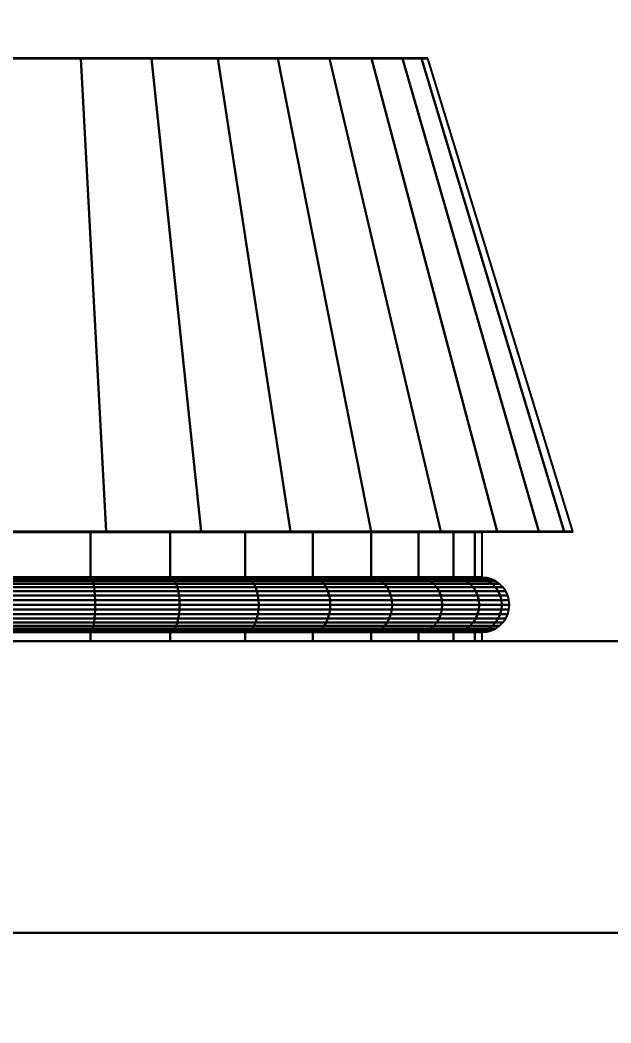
# Model space of a CAD drawing. Header units: millimetres. Extents: x 4647 to 73915, y -13612 to -8141.
# Drawn here: x 11951.8 to 11968.01, y -10376.52 to -10349 of the extents above; entities that cross this region are included whole.
import ezdxf

# ---------------------------------------------------------------- set-up
doc = ezdxf.new("R2010")
doc.units = ezdxf.units.MM
doc.layers.add('a_wymiary', color=250, linetype='Continuous', lineweight=9)
doc.layers.add('Konstrukcja - Ogólne', color=7, linetype='Continuous')
doc.styles.get("Standard").update_dxf_attribs({"font": 'arial.ttf'})
doc.dimstyles.new('1-100', dxfattribs={"dimtxt": 13, "dimasz": 15, "dimexe": 10, "dimexo": 20, "dimgap": 5, "dimtad": 1, "dimdec": 1, "dimrnd": 0.5, "dimtxsty": 'Standard', "dimblk": 'ARCHTICK', "dimcen": 0.09, "dimdle": 10, "dimadec": 0, "dimazin": 0, "dimtfac": 1, "dimtdec": 1, "dimtofl": 0, "dimtmove": 0, "dimatfit": 3, "dimfxl": 10, "dimfxlon": 1, "dimtolj": 1, "dimtzin": 0, "dimarcsym": 0})

# ---------------------------------------------------------------- blocks, each defined once
blk = doc.blocks.new('_ArchTick')
at = {"color": 0, "linetype": 'ByBlock', "const_width": 0.15}
blk.add_lwpolyline([(-0.5, -0.5), (0.5, 0.5)], dxfattribs=at)
blk = doc.blocks.new('*D802')
at = {"layer": 'a_wymiary', "color": 0, "lineweight": -2, "transparency": 16777216}
for p, q in [((11649.001, -10180.912), (11649.001, -10150.912)), ((12748.981, -10180.912), (12748.981, -10150.912)), ((11639.001, -10160.912), (12758.981, -10160.912))]:
    blk.add_line(p, q, dxfattribs=at)
at = {"layer": 'DEFPOINTS', "color": 0, "transparency": 16777216}
for p in [(12748.981, -10160.912), (11649.001, -10687.406), (12748.981, -10687.406)]:
    blk.add_point(p, dxfattribs=at)
at = {"layer": 'a_wymiary', "color": 0, "lineweight": -2, "transparency": 16777216, "xscale": 15, "yscale": 15, "zscale": 15, "rotation": 180}
blk.add_blockref('_ArchTick', (11649.001, -10160.912), dxfattribs=at)
at = {"layer": 'a_wymiary', "color": 0, "lineweight": -2, "transparency": 16777216, "xscale": 15, "yscale": 15, "zscale": 15}
blk.add_blockref('_ArchTick', (12748.981, -10160.912), dxfattribs=at)
at = {"layer": 'a_wymiary', "color": 0, "transparency": 16777216, "insert": (12198.991, -10149.275), "char_height": 13, "attachment_point": 5}
blk.add_mtext('\\A1;1100', dxfattribs=at)
blk = doc.blocks.new('*D803')
at = {"layer": 'a_wymiary', "color": 0, "lineweight": -2, "transparency": 16777216}
for p, q in [((11731.481, -10212.506), (11731.481, -10182.506)), ((12666.481, -10212.506), (12666.481, -10182.506)), ((11721.481, -10192.506), (12676.481, -10192.506))]:
    blk.add_line(p, q, dxfattribs=at)
at = {"layer": 'DEFPOINTS', "color": 0, "transparency": 16777216}
for p in [(12666.481, -10192.506), (11731.481, -10669.569), (12666.481, -10669.569)]:
    blk.add_point(p, dxfattribs=at)
at = {"layer": 'a_wymiary', "color": 0, "lineweight": -2, "transparency": 16777216, "xscale": 15, "yscale": 15, "zscale": 15, "rotation": 180}
blk.add_blockref('_ArchTick', (11731.481, -10192.506), dxfattribs=at)
at = {"layer": 'a_wymiary', "color": 0, "lineweight": -2, "transparency": 16777216, "xscale": 15, "yscale": 15, "zscale": 15}
blk.add_blockref('_ArchTick', (12666.481, -10192.506), dxfattribs=at)
at = {"layer": 'a_wymiary', "color": 0, "transparency": 16777216, "insert": (12198.981, -10180.864), "char_height": 13, "attachment_point": 5}
blk.add_mtext('\\A1;935', dxfattribs=at)

msp = doc.modelspace()

# ---------------------------------------------------------------- linework, layer by layer
for p, q in [((11953.474, -10350.044), (11951.477, -10350.044)), ((11953.475, -10350.054), (11951.477, -10350.054)), ((11951.477, -10350.054), (11953.475, -10350.054)), ((11955.41, -10350.044), (11953.474, -10350.044)), ((11953.474, -10350.044), (11953.475, -10350.054)), ((11953.475, -10350.054), (11953.474, -10350.044)), ((11955.413, -10350.054), (11953.475, -10350.054)), ((11953.475, -10350.054), (11954.166, -10363.034)), ((11954.166, -10363.034), (11953.475, -10350.054)), ((11953.475, -10350.054), (11955.413, -10350.054)), ((11957.227, -10350.044), (11955.41, -10350.044)), ((11955.41, -10350.044), (11955.413, -10350.054)), ((11955.413, -10350.054), (11955.41, -10350.044)), ((11957.232, -10350.054), (11955.413, -10350.054)), ((11955.413, -10350.054), (11956.775, -10363.034)), ((11956.775, -10363.034), (11955.413, -10350.054)), ((11955.413, -10350.054), (11957.232, -10350.054)), ((11958.869, -10350.044), (11957.227, -10350.044)), ((11957.227, -10350.044), (11957.232, -10350.054)), ((11957.232, -10350.054), (11957.227, -10350.044)), ((11958.875, -10350.054), (11957.232, -10350.054)), ((11957.232, -10350.054), (11959.222, -10363.034)), ((11959.222, -10363.034), (11957.232, -10350.054)), ((11957.232, -10350.054), (11958.875, -10350.054)), ((11960.286, -10350.044), (11958.869, -10350.044)), ((11958.869, -10350.044), (11958.875, -10350.054)), ((11958.875, -10350.054), (11958.869, -10350.044)), ((11960.294, -10350.054), (11958.875, -10350.054)), ((11958.875, -10350.054), (11961.433, -10363.034)), ((11961.433, -10363.034), (11958.875, -10350.054)), ((11958.875, -10350.054), (11960.294, -10350.054)), ((11961.436, -10350.044), (11960.286, -10350.044)), ((11960.286, -10350.044), (11960.294, -10350.054)), ((11960.294, -10350.054), (11960.286, -10350.044)), ((11961.445, -10350.054), (11960.294, -10350.054)), ((11960.294, -10350.054), (11963.343, -10363.034)), ((11963.343, -10363.034), (11960.294, -10350.054)), ((11960.294, -10350.054), (11961.445, -10350.054)), ((11962.283, -10350.044), (11961.436, -10350.044)), ((11961.436, -10350.044), (11961.445, -10350.054)), ((11961.445, -10350.054), (11961.436, -10350.044)), ((11962.293, -10350.054), (11961.445, -10350.054)), ((11961.445, -10350.054), (11964.891, -10363.034)), ((11964.891, -10363.034), (11961.445, -10350.054)), ((11961.445, -10350.054), (11962.293, -10350.054)), ((11962.802, -10350.044), (11962.283, -10350.044)), ((11962.283, -10350.044), (11962.293, -10350.054)), ((11962.293, -10350.054), (11962.283, -10350.044)), ((11962.812, -10350.054), (11962.293, -10350.054)), ((11962.293, -10350.054), (11966.032, -10363.034)), ((11966.032, -10363.034), (11962.293, -10350.054)), ((11962.293, -10350.054), (11962.812, -10350.054)), ((11962.977, -10350.044), (11962.802, -10350.044)), ((11962.802, -10350.044), (11962.812, -10350.054)), ((11962.812, -10350.054), (11962.802, -10350.044)), ((11962.987, -10350.054), (11962.812, -10350.054)), ((11962.812, -10350.054), (11966.731, -10363.034)), ((11966.731, -10363.034), (11962.812, -10350.054)), ((11962.812, -10350.054), (11962.987, -10350.054)), ((11962.987, -10350.054), (11962.977, -10350.044)), ((11966.967, -10363.034), (11962.987, -10350.054)), ((11954.166, -10363.034), (11951.477, -10363.034)), ((11951.477, -10363.034), (11954.166, -10363.034)), ((11953.734, -10363.044), (11951.477, -10363.044)), ((11951.477, -10363.044), (11954.168, -10363.044)), ((11953.734, -10363.054), (11951.477, -10363.054)), ((11951.477, -10363.054), (11953.734, -10363.054)), ((11955.923, -10363.044), (11953.734, -10363.044)), ((11953.734, -10363.044), (11953.734, -10363.054)), ((11953.734, -10363.054), (11953.734, -10363.044)), ((11955.923, -10363.054), (11953.734, -10363.054)), ((11953.734, -10363.054), (11953.734, -10364.284)), ((11953.734, -10364.284), (11953.734, -10363.054)), ((11953.734, -10363.054), (11955.923, -10363.054)), ((11956.775, -10363.034), (11954.166, -10363.034)), ((11954.166, -10363.034), (11954.168, -10363.044)), ((11954.168, -10363.044), (11954.166, -10363.034)), ((11954.166, -10363.034), (11956.775, -10363.034)), ((11954.168, -10363.044), (11956.778, -10363.044)), ((11957.977, -10363.044), (11955.923, -10363.044)), ((11955.923, -10363.044), (11955.923, -10363.054)), ((11955.923, -10363.054), (11955.923, -10363.044)), ((11957.977, -10363.054), (11955.923, -10363.054)), ((11955.923, -10363.054), (11955.923, -10364.284)), ((11955.923, -10364.284), (11955.923, -10363.054)), ((11955.923, -10363.054), (11957.977, -10363.054)), ((11959.222, -10363.034), (11956.775, -10363.034)), ((11956.775, -10363.034), (11956.778, -10363.044)), ((11956.778, -10363.044), (11956.775, -10363.034)), ((11956.775, -10363.034), (11959.222, -10363.034)), ((11956.778, -10363.044), (11959.227, -10363.044)), ((11959.833, -10363.044), (11957.977, -10363.044)), ((11957.977, -10363.044), (11957.977, -10363.054)), ((11957.977, -10363.054), (11957.977, -10363.044)), ((11959.833, -10363.054), (11957.977, -10363.054)), ((11957.977, -10363.054), (11957.977, -10364.284)), ((11957.977, -10364.284), (11957.977, -10363.054)), ((11957.977, -10363.054), (11959.833, -10363.054)), ((11961.433, -10363.034), (11959.222, -10363.034)), ((11959.222, -10363.034), (11959.227, -10363.044)), ((11959.227, -10363.044), (11959.222, -10363.034)), ((11959.222, -10363.034), (11961.433, -10363.034)), ((11959.227, -10363.044), (11961.44, -10363.044)), ((11961.435, -10363.044), (11959.833, -10363.044)), ((11959.833, -10363.044), (11959.833, -10363.054)), ((11959.833, -10363.054), (11959.833, -10363.044)), ((11961.435, -10363.054), (11959.833, -10363.054)), ((11959.833, -10363.054), (11959.833, -10364.284)), ((11959.833, -10364.284), (11959.833, -10363.054)), ((11959.833, -10363.054), (11961.435, -10363.054)), ((11963.343, -10363.034), (11961.433, -10363.034)), ((11961.433, -10363.034), (11961.44, -10363.044)), ((11961.44, -10363.044), (11961.433, -10363.034)), ((11961.433, -10363.034), (11963.343, -10363.034)), ((11962.735, -10363.044), (11961.435, -10363.044)), ((11961.435, -10363.044), (11961.435, -10363.054)), ((11961.435, -10363.054), (11961.435, -10363.044)), ((11962.735, -10363.054), (11961.435, -10363.054)), ((11961.435, -10363.054), (11961.435, -10364.284)), ((11961.435, -10364.284), (11961.435, -10363.054)), ((11961.435, -10363.054), (11962.735, -10363.054)), ((11961.44, -10363.044), (11963.35, -10363.044)), ((11963.693, -10363.044), (11962.735, -10363.044)), ((11962.735, -10363.044), (11962.735, -10363.054)), ((11962.735, -10363.054), (11962.735, -10363.044)), ((11963.693, -10363.054), (11962.735, -10363.054)), ((11962.735, -10363.054), (11962.735, -10364.284)), ((11962.735, -10364.284), (11962.735, -10363.054)), ((11962.735, -10363.054), (11963.693, -10363.054)), ((11964.891, -10363.034), (11963.343, -10363.034)), ((11963.343, -10363.034), (11963.35, -10363.044)), ((11963.35, -10363.044), (11963.343, -10363.034)), ((11963.343, -10363.034), (11964.891, -10363.034)), ((11963.35, -10363.044), (11964.9, -10363.044)), ((11964.279, -10363.044), (11963.693, -10363.044)), ((11963.693, -10363.044), (11963.693, -10363.054)), ((11963.693, -10363.054), (11963.693, -10363.044)), ((11964.279, -10363.054), (11963.693, -10363.054)), ((11963.693, -10363.054), (11963.693, -10364.284)), ((11963.693, -10364.284), (11963.693, -10363.054)), ((11963.693, -10363.054), (11964.279, -10363.054)), ((11964.477, -10363.044), (11964.279, -10363.044)), ((11964.279, -10363.044), (11964.279, -10363.054)), ((11964.279, -10363.054), (11964.279, -10363.044)), ((11964.477, -10363.054), (11964.279, -10363.054)), ((11964.279, -10363.054), (11964.279, -10364.284)), ((11964.279, -10364.284), (11964.279, -10363.054)), ((11964.279, -10363.054), (11964.477, -10363.054)), ((11964.477, -10363.054), (11964.477, -10363.044)), ((11964.477, -10364.284), (11964.477, -10363.054)), ((11966.032, -10363.034), (11964.891, -10363.034)), ((11964.891, -10363.034), (11964.9, -10363.044)), ((11964.9, -10363.044), (11964.891, -10363.034)), ((11964.891, -10363.034), (11966.032, -10363.034)), ((11964.9, -10363.044), (11966.042, -10363.044)), ((11966.731, -10363.034), (11966.032, -10363.034)), ((11966.032, -10363.034), (11966.042, -10363.044)), ((11966.042, -10363.044), (11966.032, -10363.034)), ((11966.032, -10363.034), (11966.731, -10363.034)), ((11966.042, -10363.044), (11966.741, -10363.044)), ((11966.967, -10363.034), (11966.731, -10363.034)), ((11966.731, -10363.034), (11966.741, -10363.044)), ((11966.741, -10363.044), (11966.731, -10363.034)), ((11966.731, -10363.034), (11966.967, -10363.034)), ((11966.741, -10363.044), (11966.977, -10363.044)), ((11966.977, -10363.044), (11966.967, -10363.034)), ((11953.734, -10364.284), (11951.477, -10364.284)), ((11951.477, -10364.284), (11953.734, -10364.284)), ((11953.734, -10364.294), (11951.477, -10364.294)), ((11951.477, -10364.294), (11953.734, -10364.294)), ((11953.736, -10364.304), (11951.477, -10364.304)), ((11951.477, -10364.304), (11953.736, -10364.304)), ((11953.757, -10364.305), (11951.477, -10364.305)), ((11951.477, -10364.305), (11953.757, -10364.305)), ((11953.779, -10364.339), (11951.477, -10364.339)), ((11951.477, -10364.339), (11953.779, -10364.339)), ((11951.477, -10364.394), (11953.799, -10364.394)), ((11953.799, -10364.394), (11951.477, -10364.394)), ((11951.477, -10364.469), (11953.818, -10364.469)), ((11953.818, -10364.469), (11951.477, -10364.469)), ((11955.923, -10364.284), (11953.734, -10364.284)), ((11953.734, -10364.284), (11953.734, -10364.294)), ((11953.734, -10364.294), (11953.734, -10364.284)), ((11953.734, -10364.284), (11955.923, -10364.284)), ((11955.923, -10364.294), (11953.734, -10364.294)), ((11953.734, -10364.294), (11953.736, -10364.304)), ((11953.736, -10364.304), (11953.734, -10364.294)), ((11953.734, -10364.294), (11955.923, -10364.294)), ((11955.926, -10364.304), (11953.736, -10364.304)), ((11953.736, -10364.304), (11953.757, -10364.305)), ((11953.757, -10364.305), (11953.736, -10364.304)), ((11953.736, -10364.304), (11955.926, -10364.304)), ((11955.967, -10364.305), (11953.757, -10364.305)), ((11953.757, -10364.305), (11953.779, -10364.339)), ((11953.779, -10364.339), (11953.757, -10364.305)), ((11953.757, -10364.305), (11955.967, -10364.305)), ((11956.011, -10364.339), (11953.779, -10364.339)), ((11953.779, -10364.339), (11953.799, -10364.394)), ((11953.799, -10364.394), (11953.779, -10364.339)), ((11953.779, -10364.339), (11956.011, -10364.339)), ((11953.799, -10364.394), (11956.051, -10364.394)), ((11956.051, -10364.394), (11953.799, -10364.394)), ((11953.799, -10364.394), (11953.818, -10364.469)), ((11953.818, -10364.469), (11953.799, -10364.394)), ((11953.818, -10364.469), (11956.088, -10364.469)), ((11956.088, -10364.469), (11953.818, -10364.469)), ((11953.818, -10364.469), (11953.834, -10364.561)), ((11953.834, -10364.561), (11953.818, -10364.469)), ((11957.977, -10364.284), (11955.923, -10364.284)), ((11955.923, -10364.284), (11955.923, -10364.294)), ((11955.923, -10364.294), (11955.923, -10364.284)), ((11955.923, -10364.284), (11957.977, -10364.284)), ((11957.977, -10364.294), (11955.923, -10364.294)), ((11955.923, -10364.294), (11955.926, -10364.304)), ((11955.926, -10364.304), (11955.923, -10364.294)), ((11955.923, -10364.294), (11957.977, -10364.294)), ((11957.982, -10364.304), (11955.926, -10364.304)), ((11955.926, -10364.304), (11955.967, -10364.305)), ((11955.967, -10364.305), (11955.926, -10364.304)), ((11955.926, -10364.304), (11957.982, -10364.304)), ((11958.042, -10364.305), (11955.967, -10364.305)), ((11955.967, -10364.305), (11956.011, -10364.339)), ((11956.011, -10364.339), (11955.967, -10364.305)), ((11955.967, -10364.305), (11958.042, -10364.305)), ((11956.051, -10364.394), (11956.011, -10364.339)), ((11958.105, -10364.339), (11956.011, -10364.339)), ((11956.011, -10364.339), (11956.051, -10364.394)), ((11956.011, -10364.339), (11958.105, -10364.339)), ((11956.051, -10364.394), (11958.164, -10364.394)), ((11956.088, -10364.469), (11956.051, -10364.394)), ((11958.164, -10364.394), (11956.051, -10364.394)), ((11956.051, -10364.394), (11956.088, -10364.469)), ((11956.088, -10364.469), (11958.218, -10364.469)), ((11956.119, -10364.561), (11956.088, -10364.469)), ((11958.218, -10364.469), (11956.088, -10364.469)), ((11956.088, -10364.469), (11956.119, -10364.561)), ((11959.833, -10364.284), (11957.977, -10364.284)), ((11957.977, -10364.284), (11957.977, -10364.294)), ((11957.977, -10364.294), (11957.977, -10364.284)), ((11957.977, -10364.284), (11959.833, -10364.284)), ((11959.833, -10364.294), (11957.977, -10364.294)), ((11957.977, -10364.294), (11957.982, -10364.304)), ((11957.982, -10364.304), (11957.977, -10364.294)), ((11957.977, -10364.294), (11959.833, -10364.294)), ((11959.839, -10364.304), (11957.982, -10364.304)), ((11957.982, -10364.304), (11958.042, -10364.305)), ((11958.042, -10364.305), (11957.982, -10364.304)), ((11957.982, -10364.304), (11959.839, -10364.304)), ((11959.917, -10364.305), (11958.042, -10364.305)), ((11958.042, -10364.305), (11958.105, -10364.339)), ((11958.105, -10364.339), (11958.042, -10364.305)), ((11958.042, -10364.305), (11959.917, -10364.305)), ((11958.164, -10364.394), (11958.105, -10364.339)), ((11959.998, -10364.339), (11958.105, -10364.339)), ((11958.105, -10364.339), (11958.164, -10364.394)), ((11958.105, -10364.339), (11959.998, -10364.339)), ((11958.164, -10364.394), (11960.074, -10364.394)), ((11958.218, -10364.469), (11958.164, -10364.394)), ((11960.074, -10364.394), (11958.164, -10364.394)), ((11958.164, -10364.394), (11958.218, -10364.469)), ((11958.218, -10364.469), (11960.143, -10364.469)), ((11958.264, -10364.561), (11958.218, -10364.469)), ((11960.143, -10364.469), (11958.218, -10364.469)), ((11958.218, -10364.469), (11958.264, -10364.561)), ((11961.435, -10364.284), (11959.833, -10364.284)), ((11959.833, -10364.284), (11959.833, -10364.294)), ((11959.833, -10364.294), (11959.833, -10364.284)), ((11959.833, -10364.284), (11961.435, -10364.284)), ((11961.435, -10364.294), (11959.833, -10364.294)), ((11959.833, -10364.294), (11959.839, -10364.304)), ((11959.839, -10364.304), (11959.833, -10364.294)), ((11959.833, -10364.294), (11961.435, -10364.294)), ((11961.443, -10364.304), (11959.839, -10364.304)), ((11959.839, -10364.304), (11959.917, -10364.305)), ((11959.917, -10364.305), (11959.839, -10364.304)), ((11959.839, -10364.304), (11961.443, -10364.304)), ((11961.535, -10364.305), (11959.917, -10364.305)), ((11959.917, -10364.305), (11959.998, -10364.339)), ((11959.998, -10364.339), (11959.917, -10364.305)), ((11959.917, -10364.305), (11961.535, -10364.305)), ((11960.074, -10364.394), (11959.998, -10364.339)), ((11961.632, -10364.339), (11959.998, -10364.339)), ((11959.998, -10364.339), (11960.074, -10364.394)), ((11959.998, -10364.339), (11961.632, -10364.339)), ((11960.074, -10364.394), (11961.723, -10364.394)), ((11960.143, -10364.469), (11960.074, -10364.394)), ((11961.723, -10364.394), (11960.074, -10364.394)), ((11960.074, -10364.394), (11960.143, -10364.469)), ((11960.143, -10364.469), (11961.805, -10364.469)), ((11960.202, -10364.561), (11960.143, -10364.469)), ((11961.805, -10364.469), (11960.143, -10364.469)), ((11960.143, -10364.469), (11960.202, -10364.561)), ((11962.735, -10364.284), (11961.435, -10364.284)), ((11961.435, -10364.284), (11961.435, -10364.294)), ((11961.435, -10364.294), (11961.435, -10364.284)), ((11961.435, -10364.284), (11962.735, -10364.284)), ((11962.735, -10364.294), (11961.435, -10364.294)), ((11961.435, -10364.294), (11961.443, -10364.304)), ((11961.443, -10364.304), (11961.435, -10364.294)), ((11961.435, -10364.294), (11962.735, -10364.294)), ((11962.744, -10364.304), (11961.443, -10364.304)), ((11961.443, -10364.304), (11961.535, -10364.305)), ((11961.535, -10364.305), (11961.443, -10364.304)), ((11961.443, -10364.304), (11962.744, -10364.304)), ((11962.848, -10364.305), (11961.535, -10364.305)), ((11961.535, -10364.305), (11961.632, -10364.339)), ((11961.632, -10364.339), (11961.535, -10364.305)), ((11961.535, -10364.305), (11962.848, -10364.305)), ((11961.723, -10364.394), (11961.632, -10364.339)), ((11962.957, -10364.339), (11961.632, -10364.339)), ((11961.632, -10364.339), (11961.723, -10364.394)), ((11961.632, -10364.339), (11962.957, -10364.339)), ((11961.723, -10364.394), (11963.06, -10364.394)), ((11961.805, -10364.469), (11961.723, -10364.394)), ((11963.06, -10364.394), (11961.723, -10364.394)), ((11961.723, -10364.394), (11961.805, -10364.469)), ((11961.805, -10364.469), (11963.152, -10364.469)), ((11961.875, -10364.561), (11961.805, -10364.469)), ((11963.152, -10364.469), (11961.805, -10364.469)), ((11961.805, -10364.469), (11961.875, -10364.561)), ((11963.693, -10364.284), (11962.735, -10364.284)), ((11962.735, -10364.284), (11962.735, -10364.294)), ((11962.735, -10364.294), (11962.735, -10364.284)), ((11962.735, -10364.284), (11963.693, -10364.284)), ((11963.693, -10364.294), (11962.735, -10364.294)), ((11962.735, -10364.294), (11962.744, -10364.304)), ((11962.744, -10364.304), (11962.735, -10364.294)), ((11962.735, -10364.294), (11963.693, -10364.294)), ((11963.702, -10364.304), (11962.744, -10364.304)), ((11962.744, -10364.304), (11962.848, -10364.305)), ((11962.848, -10364.305), (11962.744, -10364.304)), ((11962.744, -10364.304), (11963.702, -10364.304)), ((11963.815, -10364.305), (11962.848, -10364.305)), ((11962.848, -10364.305), (11962.957, -10364.339)), ((11962.957, -10364.339), (11962.848, -10364.305)), ((11962.848, -10364.305), (11963.815, -10364.305)), ((11963.06, -10364.394), (11962.957, -10364.339)), ((11963.934, -10364.339), (11962.957, -10364.339)), ((11962.957, -10364.339), (11963.06, -10364.394)), ((11962.957, -10364.339), (11963.934, -10364.339)), ((11963.06, -10364.394), (11964.045, -10364.394)), ((11963.152, -10364.469), (11963.06, -10364.394)), ((11964.045, -10364.394), (11963.06, -10364.394)), ((11963.06, -10364.394), (11963.152, -10364.469)), ((11963.152, -10364.469), (11964.146, -10364.469)), ((11963.233, -10364.561), (11963.152, -10364.469)), ((11964.146, -10364.469), (11963.152, -10364.469)), ((11963.152, -10364.469), (11963.233, -10364.561)), ((11964.279, -10364.284), (11963.693, -10364.284)), ((11963.693, -10364.284), (11963.693, -10364.294)), ((11963.693, -10364.294), (11963.693, -10364.284)), ((11963.693, -10364.284), (11964.279, -10364.284)), ((11964.279, -10364.294), (11963.693, -10364.294)), ((11963.693, -10364.294), (11963.702, -10364.304)), ((11963.702, -10364.304), (11963.693, -10364.294)), ((11963.693, -10364.294), (11964.279, -10364.294)), ((11964.289, -10364.304), (11963.702, -10364.304)), ((11963.702, -10364.304), (11963.815, -10364.305)), ((11963.815, -10364.305), (11963.702, -10364.304)), ((11963.702, -10364.304), (11964.289, -10364.304)), ((11964.407, -10364.305), (11963.815, -10364.305)), ((11963.815, -10364.305), (11963.934, -10364.339)), ((11963.934, -10364.339), (11963.815, -10364.305)), ((11963.815, -10364.305), (11964.407, -10364.305)), ((11964.045, -10364.394), (11963.934, -10364.339)), ((11964.532, -10364.339), (11963.934, -10364.339)), ((11963.934, -10364.339), (11964.045, -10364.394)), ((11963.934, -10364.339), (11964.532, -10364.339)), ((11964.045, -10364.394), (11964.648, -10364.394)), ((11964.146, -10364.469), (11964.045, -10364.394)), ((11964.648, -10364.394), (11964.045, -10364.394)), ((11964.045, -10364.394), (11964.146, -10364.469)), ((11964.146, -10364.469), (11964.754, -10364.469)), ((11964.233, -10364.561), (11964.146, -10364.469)), ((11964.754, -10364.469), (11964.146, -10364.469)), ((11964.146, -10364.469), (11964.233, -10364.561)), ((11964.477, -10364.284), (11964.279, -10364.284)), ((11964.279, -10364.284), (11964.279, -10364.294)), ((11964.279, -10364.294), (11964.279, -10364.284)), ((11964.279, -10364.284), (11964.477, -10364.284)), ((11964.477, -10364.294), (11964.279, -10364.294)), ((11964.279, -10364.294), (11964.289, -10364.304)), ((11964.289, -10364.304), (11964.279, -10364.294)), ((11964.279, -10364.294), (11964.477, -10364.294)), ((11964.487, -10364.304), (11964.289, -10364.304)), ((11964.289, -10364.304), (11964.407, -10364.305)), ((11964.407, -10364.305), (11964.289, -10364.304)), ((11964.289, -10364.304), (11964.487, -10364.304)), ((11964.607, -10364.305), (11964.407, -10364.305)), ((11964.407, -10364.305), (11964.532, -10364.339)), ((11964.532, -10364.339), (11964.407, -10364.305)), ((11964.407, -10364.305), (11964.607, -10364.305)), ((11964.477, -10364.294), (11964.477, -10364.284)), ((11964.487, -10364.304), (11964.477, -10364.294)), ((11964.607, -10364.305), (11964.487, -10364.304)), ((11964.648, -10364.394), (11964.532, -10364.339)), ((11964.733, -10364.339), (11964.532, -10364.339)), ((11964.532, -10364.339), (11964.648, -10364.394)), ((11964.532, -10364.339), (11964.733, -10364.339)), ((11964.733, -10364.339), (11964.607, -10364.305)), ((11964.648, -10364.394), (11964.852, -10364.394)), ((11964.754, -10364.469), (11964.648, -10364.394)), ((11964.852, -10364.394), (11964.648, -10364.394)), ((11964.648, -10364.394), (11964.754, -10364.469)), ((11964.852, -10364.394), (11964.733, -10364.339)), ((11964.754, -10364.469), (11964.959, -10364.469)), ((11964.845, -10364.561), (11964.754, -10364.469)), ((11964.959, -10364.469), (11964.754, -10364.469)), ((11964.754, -10364.469), (11964.845, -10364.561)), ((11964.959, -10364.469), (11964.852, -10364.394)), ((11965.051, -10364.561), (11964.959, -10364.469)), ((11951.477, -10364.561), (11953.834, -10364.561)), ((11953.834, -10364.561), (11951.477, -10364.561)), ((11951.477, -10364.669), (11953.847, -10364.669)), ((11953.847, -10364.669), (11951.477, -10364.669)), ((11953.834, -10364.561), (11956.119, -10364.561)), ((11956.119, -10364.561), (11953.834, -10364.561)), ((11953.834, -10364.561), (11953.847, -10364.669)), ((11953.847, -10364.669), (11953.834, -10364.561)), ((11953.847, -10364.669), (11956.145, -10364.669)), ((11956.145, -10364.669), (11953.847, -10364.669)), ((11953.847, -10364.669), (11953.856, -10364.787)), ((11953.856, -10364.787), (11953.847, -10364.669)), ((11956.119, -10364.561), (11958.264, -10364.561)), ((11956.145, -10364.669), (11956.119, -10364.561)), ((11958.264, -10364.561), (11956.119, -10364.561)), ((11956.119, -10364.561), (11956.145, -10364.669)), ((11956.145, -10364.669), (11958.301, -10364.669)), ((11956.164, -10364.787), (11956.145, -10364.669)), ((11958.301, -10364.669), (11956.145, -10364.669)), ((11956.145, -10364.669), (11956.164, -10364.787)), ((11958.264, -10364.561), (11960.202, -10364.561)), ((11958.301, -10364.669), (11958.264, -10364.561)), ((11960.202, -10364.561), (11958.264, -10364.561)), ((11958.264, -10364.561), (11958.301, -10364.669)), ((11958.301, -10364.669), (11960.25, -10364.669)), ((11958.329, -10364.787), (11958.301, -10364.669)), ((11960.25, -10364.669), (11958.301, -10364.669)), ((11958.301, -10364.669), (11958.329, -10364.787)), ((11960.202, -10364.561), (11961.875, -10364.561)), ((11960.25, -10364.669), (11960.202, -10364.561)), ((11961.875, -10364.561), (11960.202, -10364.561)), ((11960.202, -10364.561), (11960.25, -10364.669)), ((11960.25, -10364.669), (11961.933, -10364.669)), ((11960.286, -10364.787), (11960.25, -10364.669)), ((11961.933, -10364.669), (11960.25, -10364.669)), ((11960.25, -10364.669), (11960.286, -10364.787)), ((11961.875, -10364.561), (11963.233, -10364.561)), ((11961.933, -10364.669), (11961.875, -10364.561)), ((11963.233, -10364.561), (11961.875, -10364.561)), ((11961.875, -10364.561), (11961.933, -10364.669)), ((11961.933, -10364.669), (11963.297, -10364.669)), ((11961.975, -10364.787), (11961.933, -10364.669)), ((11963.297, -10364.669), (11961.933, -10364.669)), ((11961.933, -10364.669), (11961.975, -10364.787)), ((11963.233, -10364.561), (11964.233, -10364.561)), ((11963.297, -10364.669), (11963.233, -10364.561)), ((11964.233, -10364.561), (11963.233, -10364.561)), ((11963.233, -10364.561), (11963.297, -10364.669)), ((11963.297, -10364.669), (11964.303, -10364.669)), ((11963.345, -10364.787), (11963.297, -10364.669)), ((11964.303, -10364.669), (11963.297, -10364.669)), ((11963.297, -10364.669), (11963.345, -10364.787)), ((11964.233, -10364.561), (11964.845, -10364.561)), ((11964.303, -10364.669), (11964.233, -10364.561)), ((11964.845, -10364.561), (11964.233, -10364.561)), ((11964.233, -10364.561), (11964.303, -10364.669)), ((11964.303, -10364.669), (11964.919, -10364.669)), ((11964.355, -10364.787), (11964.303, -10364.669)), ((11964.919, -10364.669), (11964.303, -10364.669)), ((11964.303, -10364.669), (11964.355, -10364.787)), ((11964.845, -10364.561), (11965.051, -10364.561)), ((11964.919, -10364.669), (11964.845, -10364.561)), ((11965.051, -10364.561), (11964.845, -10364.561)), ((11964.845, -10364.561), (11964.919, -10364.669)), ((11964.919, -10364.669), (11965.126, -10364.669)), ((11964.973, -10364.787), (11964.919, -10364.669)), ((11965.126, -10364.669), (11964.919, -10364.669)), ((11964.919, -10364.669), (11964.973, -10364.787)), ((11965.126, -10364.669), (11965.051, -10364.561)), ((11965.181, -10364.787), (11965.126, -10364.669)), ((11951.477, -10364.787), (11953.856, -10364.787)), ((11953.856, -10364.787), (11951.477, -10364.787)), ((11951.477, -10364.913), (11953.862, -10364.913)), ((11953.862, -10364.913), (11951.477, -10364.913)), ((11953.856, -10364.787), (11956.164, -10364.787)), ((11956.164, -10364.787), (11953.856, -10364.787)), ((11953.856, -10364.787), (11953.862, -10364.913)), ((11953.862, -10364.913), (11953.856, -10364.787)), ((11953.862, -10364.913), (11956.176, -10364.913)), ((11956.176, -10364.913), (11953.862, -10364.913)), ((11953.862, -10364.913), (11953.864, -10365.044)), ((11953.864, -10365.044), (11953.862, -10364.913)), ((11956.164, -10364.787), (11958.329, -10364.787)), ((11956.176, -10364.913), (11956.164, -10364.787)), ((11958.329, -10364.787), (11956.164, -10364.787)), ((11956.164, -10364.787), (11956.176, -10364.913)), ((11956.176, -10364.913), (11958.346, -10364.913)), ((11956.179, -10365.044), (11956.176, -10364.913)), ((11958.346, -10364.913), (11956.176, -10364.913)), ((11956.176, -10364.913), (11956.179, -10365.044)), ((11958.329, -10364.787), (11960.286, -10364.787)), ((11958.346, -10364.913), (11958.329, -10364.787)), ((11960.286, -10364.787), (11958.329, -10364.787)), ((11958.329, -10364.787), (11958.346, -10364.913)), ((11958.346, -10364.913), (11960.308, -10364.913)), ((11958.352, -10365.044), (11958.346, -10364.913)), ((11960.308, -10364.913), (11958.346, -10364.913)), ((11958.346, -10364.913), (11958.352, -10365.044)), ((11960.286, -10364.787), (11961.975, -10364.787)), ((11960.308, -10364.913), (11960.286, -10364.787)), ((11961.975, -10364.787), (11960.286, -10364.787)), ((11960.286, -10364.787), (11960.308, -10364.913)), ((11960.308, -10364.913), (11962.001, -10364.913)), ((11960.315, -10365.044), (11960.308, -10364.913)), ((11962.001, -10364.913), (11960.308, -10364.913)), ((11960.308, -10364.913), (11960.315, -10365.044)), ((11961.975, -10364.787), (11963.345, -10364.787)), ((11962.001, -10364.913), (11961.975, -10364.787)), ((11963.345, -10364.787), (11961.975, -10364.787)), ((11961.975, -10364.787), (11962.001, -10364.913)), ((11962.001, -10364.913), (11963.375, -10364.913)), ((11962.01, -10365.044), (11962.001, -10364.913)), ((11963.375, -10364.913), (11962.001, -10364.913)), ((11962.001, -10364.913), (11962.01, -10365.044)), ((11963.345, -10364.787), (11964.355, -10364.787)), ((11963.375, -10364.913), (11963.345, -10364.787)), ((11964.355, -10364.787), (11963.345, -10364.787)), ((11963.345, -10364.787), (11963.375, -10364.913)), ((11963.375, -10364.913), (11964.387, -10364.913)), ((11963.385, -10365.044), (11963.375, -10364.913)), ((11964.387, -10364.913), (11963.375, -10364.913)), ((11963.375, -10364.913), (11963.385, -10365.044)), ((11964.355, -10364.787), (11964.973, -10364.787)), ((11964.387, -10364.913), (11964.355, -10364.787)), ((11964.973, -10364.787), (11964.355, -10364.787)), ((11964.355, -10364.787), (11964.387, -10364.913)), ((11964.387, -10364.913), (11965.007, -10364.913)), ((11964.397, -10365.044), (11964.387, -10364.913)), ((11965.007, -10364.913), (11964.387, -10364.913)), ((11964.387, -10364.913), (11964.397, -10365.044)), ((11964.973, -10364.787), (11965.181, -10364.787)), ((11965.007, -10364.913), (11964.973, -10364.787)), ((11965.181, -10364.787), (11964.973, -10364.787)), ((11964.973, -10364.787), (11965.007, -10364.913)), ((11965.007, -10364.913), (11965.215, -10364.913)), ((11965.018, -10365.044), (11965.007, -10364.913)), ((11965.215, -10364.913), (11965.007, -10364.913)), ((11965.007, -10364.913), (11965.018, -10365.044)), ((11965.215, -10364.913), (11965.181, -10364.787)), ((11965.227, -10365.044), (11965.215, -10364.913)), ((11951.477, -10365.044), (11953.864, -10365.044)), ((11953.864, -10365.044), (11951.477, -10365.044)), ((11951.477, -10365.174), (11953.862, -10365.174)), ((11953.862, -10365.174), (11951.477, -10365.174)), ((11951.477, -10365.3), (11953.856, -10365.3)), ((11953.856, -10365.3), (11951.477, -10365.3)), ((11953.856, -10365.3), (11953.847, -10365.419)), ((11953.847, -10365.419), (11953.856, -10365.3)), ((11953.862, -10365.174), (11953.856, -10365.3)), ((11953.856, -10365.3), (11953.862, -10365.174)), ((11953.856, -10365.3), (11956.164, -10365.3)), ((11956.164, -10365.3), (11953.856, -10365.3)), ((11953.864, -10365.044), (11953.862, -10365.174)), ((11953.862, -10365.174), (11953.864, -10365.044)), ((11953.862, -10365.174), (11956.176, -10365.174)), ((11956.176, -10365.174), (11953.862, -10365.174)), ((11953.864, -10365.044), (11956.179, -10365.044)), ((11956.179, -10365.044), (11953.864, -10365.044)), ((11956.145, -10365.419), (11956.164, -10365.3)), ((11956.164, -10365.3), (11956.145, -10365.419)), ((11956.164, -10365.3), (11956.176, -10365.174)), ((11956.176, -10365.174), (11956.164, -10365.3)), ((11956.164, -10365.3), (11958.329, -10365.3)), ((11958.329, -10365.3), (11956.164, -10365.3)), ((11956.176, -10365.174), (11956.179, -10365.044)), ((11956.179, -10365.044), (11956.176, -10365.174)), ((11956.176, -10365.174), (11958.346, -10365.174)), ((11958.346, -10365.174), (11956.176, -10365.174)), ((11956.179, -10365.044), (11958.352, -10365.044)), ((11958.352, -10365.044), (11956.179, -10365.044)), ((11958.301, -10365.419), (11958.329, -10365.3)), ((11958.329, -10365.3), (11958.301, -10365.419)), ((11958.329, -10365.3), (11958.346, -10365.174)), ((11958.346, -10365.174), (11958.329, -10365.3)), ((11958.329, -10365.3), (11960.286, -10365.3)), ((11960.286, -10365.3), (11958.329, -10365.3)), ((11958.346, -10365.174), (11958.352, -10365.044)), ((11958.352, -10365.044), (11958.346, -10365.174)), ((11958.346, -10365.174), (11960.308, -10365.174)), ((11960.308, -10365.174), (11958.346, -10365.174)), ((11958.352, -10365.044), (11960.315, -10365.044)), ((11960.315, -10365.044), (11958.352, -10365.044)), ((11960.25, -10365.419), (11960.286, -10365.3)), ((11960.286, -10365.3), (11960.25, -10365.419)), ((11960.286, -10365.3), (11960.308, -10365.174)), ((11960.308, -10365.174), (11960.286, -10365.3)), ((11960.286, -10365.3), (11961.975, -10365.3)), ((11961.975, -10365.3), (11960.286, -10365.3)), ((11960.308, -10365.174), (11960.315, -10365.044)), ((11960.315, -10365.044), (11960.308, -10365.174)), ((11960.308, -10365.174), (11962.001, -10365.174)), ((11962.001, -10365.174), (11960.308, -10365.174)), ((11960.315, -10365.044), (11962.01, -10365.044)), ((11962.01, -10365.044), (11960.315, -10365.044)), ((11961.933, -10365.419), (11961.975, -10365.3)), ((11961.975, -10365.3), (11961.933, -10365.419)), ((11961.975, -10365.3), (11962.001, -10365.174)), ((11962.001, -10365.174), (11961.975, -10365.3)), ((11961.975, -10365.3), (11963.345, -10365.3)), ((11963.345, -10365.3), (11961.975, -10365.3)), ((11962.001, -10365.174), (11962.01, -10365.044)), ((11962.01, -10365.044), (11962.001, -10365.174)), ((11962.001, -10365.174), (11963.375, -10365.174)), ((11963.375, -10365.174), (11962.001, -10365.174)), ((11962.01, -10365.044), (11963.385, -10365.044)), ((11963.385, -10365.044), (11962.01, -10365.044)), ((11963.297, -10365.419), (11963.345, -10365.3)), ((11963.345, -10365.3), (11963.297, -10365.419)), ((11963.345, -10365.3), (11963.375, -10365.174)), ((11963.375, -10365.174), (11963.345, -10365.3)), ((11963.345, -10365.3), (11964.355, -10365.3)), ((11964.355, -10365.3), (11963.345, -10365.3)), ((11963.375, -10365.174), (11963.385, -10365.044)), ((11963.385, -10365.044), (11963.375, -10365.174)), ((11963.375, -10365.174), (11964.387, -10365.174)), ((11964.387, -10365.174), (11963.375, -10365.174)), ((11963.385, -10365.044), (11964.397, -10365.044)), ((11964.397, -10365.044), (11963.385, -10365.044)), ((11964.303, -10365.419), (11964.355, -10365.3)), ((11964.355, -10365.3), (11964.303, -10365.419)), ((11964.355, -10365.3), (11964.387, -10365.174)), ((11964.387, -10365.174), (11964.355, -10365.3)), ((11964.355, -10365.3), (11964.973, -10365.3)), ((11964.973, -10365.3), (11964.355, -10365.3)), ((11964.387, -10365.174), (11964.397, -10365.044)), ((11964.397, -10365.044), (11964.387, -10365.174)), ((11964.387, -10365.174), (11965.007, -10365.174)), ((11965.007, -10365.174), (11964.387, -10365.174)), ((11964.397, -10365.044), (11965.018, -10365.044)), ((11965.018, -10365.044), (11964.397, -10365.044)), ((11964.919, -10365.419), (11964.973, -10365.3)), ((11964.973, -10365.3), (11964.919, -10365.419)), ((11964.973, -10365.3), (11965.007, -10365.174)), ((11965.007, -10365.174), (11964.973, -10365.3)), ((11964.973, -10365.3), (11965.181, -10365.3)), ((11965.181, -10365.3), (11964.973, -10365.3)), ((11965.007, -10365.174), (11965.018, -10365.044)), ((11965.018, -10365.044), (11965.007, -10365.174)), ((11965.007, -10365.174), (11965.215, -10365.174)), ((11965.215, -10365.174), (11965.007, -10365.174)), ((11965.018, -10365.044), (11965.227, -10365.044)), ((11965.227, -10365.044), (11965.018, -10365.044)), ((11965.126, -10365.419), (11965.181, -10365.3)), ((11965.181, -10365.3), (11965.215, -10365.174)), ((11965.215, -10365.174), (11965.227, -10365.044)), ((11951.477, -10365.419), (11953.847, -10365.419)), ((11953.847, -10365.419), (11951.477, -10365.419)), ((11951.477, -10365.526), (11953.834, -10365.526)), ((11953.834, -10365.526), (11951.477, -10365.526)), ((11953.834, -10365.526), (11953.818, -10365.618)), ((11953.818, -10365.618), (11953.834, -10365.526)), ((11953.847, -10365.419), (11953.834, -10365.526)), ((11953.834, -10365.526), (11953.847, -10365.419)), ((11953.834, -10365.526), (11956.119, -10365.526)), ((11956.119, -10365.526), (11953.834, -10365.526)), ((11953.847, -10365.419), (11956.145, -10365.419)), ((11956.145, -10365.419), (11953.847, -10365.419)), ((11956.088, -10365.618), (11956.119, -10365.526)), ((11956.119, -10365.526), (11956.088, -10365.618)), ((11956.119, -10365.526), (11956.145, -10365.419)), ((11956.145, -10365.419), (11956.119, -10365.526)), ((11956.119, -10365.526), (11958.264, -10365.526)), ((11958.264, -10365.526), (11956.119, -10365.526)), ((11956.145, -10365.419), (11958.301, -10365.419)), ((11958.301, -10365.419), (11956.145, -10365.419)), ((11958.218, -10365.618), (11958.264, -10365.526)), ((11958.264, -10365.526), (11958.218, -10365.618)), ((11958.264, -10365.526), (11958.301, -10365.419)), ((11958.301, -10365.419), (11958.264, -10365.526)), ((11958.264, -10365.526), (11960.202, -10365.526)), ((11960.202, -10365.526), (11958.264, -10365.526)), ((11958.301, -10365.419), (11960.25, -10365.419)), ((11960.25, -10365.419), (11958.301, -10365.419)), ((11960.143, -10365.618), (11960.202, -10365.526)), ((11960.202, -10365.526), (11960.143, -10365.618)), ((11960.202, -10365.526), (11960.25, -10365.419)), ((11960.25, -10365.419), (11960.202, -10365.526)), ((11960.202, -10365.526), (11961.875, -10365.526)), ((11961.875, -10365.526), (11960.202, -10365.526)), ((11960.25, -10365.419), (11961.933, -10365.419)), ((11961.933, -10365.419), (11960.25, -10365.419)), ((11961.805, -10365.618), (11961.875, -10365.526)), ((11961.875, -10365.526), (11961.805, -10365.618)), ((11961.875, -10365.526), (11961.933, -10365.419)), ((11961.933, -10365.419), (11961.875, -10365.526)), ((11961.875, -10365.526), (11963.233, -10365.526)), ((11963.233, -10365.526), (11961.875, -10365.526)), ((11961.933, -10365.419), (11963.297, -10365.419)), ((11963.297, -10365.419), (11961.933, -10365.419)), ((11963.152, -10365.618), (11963.233, -10365.526)), ((11963.233, -10365.526), (11963.152, -10365.618)), ((11963.233, -10365.526), (11963.297, -10365.419)), ((11963.297, -10365.419), (11963.233, -10365.526)), ((11963.233, -10365.526), (11964.233, -10365.526)), ((11964.233, -10365.526), (11963.233, -10365.526)), ((11963.297, -10365.419), (11964.303, -10365.419)), ((11964.303, -10365.419), (11963.297, -10365.419)), ((11964.146, -10365.618), (11964.233, -10365.526)), ((11964.233, -10365.526), (11964.146, -10365.618)), ((11964.233, -10365.526), (11964.303, -10365.419)), ((11964.303, -10365.419), (11964.233, -10365.526)), ((11964.233, -10365.526), (11964.845, -10365.526)), ((11964.845, -10365.526), (11964.233, -10365.526)), ((11964.303, -10365.419), (11964.919, -10365.419)), ((11964.919, -10365.419), (11964.303, -10365.419)), ((11964.754, -10365.618), (11964.845, -10365.526)), ((11964.845, -10365.526), (11964.754, -10365.618)), ((11964.845, -10365.526), (11964.919, -10365.419)), ((11964.919, -10365.419), (11964.845, -10365.526)), ((11964.845, -10365.526), (11965.051, -10365.526)), ((11965.051, -10365.526), (11964.845, -10365.526)), ((11964.919, -10365.419), (11965.126, -10365.419)), ((11965.126, -10365.419), (11964.919, -10365.419)), ((11964.959, -10365.618), (11965.051, -10365.526)), ((11965.051, -10365.526), (11965.126, -10365.419)), ((11951.477, -10365.618), (11953.818, -10365.618)), ((11953.818, -10365.618), (11951.477, -10365.618)), ((11951.477, -10365.693), (11953.799, -10365.693)), ((11953.799, -10365.693), (11951.477, -10365.693)), ((11951.477, -10365.748), (11953.779, -10365.748)), ((11953.779, -10365.748), (11951.477, -10365.748)), ((11951.477, -10365.782), (11953.757, -10365.782)), ((11953.757, -10365.782), (11951.477, -10365.782)), ((11951.477, -10365.794), (11953.734, -10365.794)), ((11953.734, -10365.794), (11951.477, -10365.794)), ((11953.757, -10365.782), (11953.734, -10365.794)), ((11953.734, -10365.794), (11953.757, -10365.782)), ((11953.734, -10365.794), (11955.923, -10365.794)), ((11955.923, -10365.794), (11953.734, -10365.794)), ((11953.734, -10365.794), (11953.734, -10366.044)), ((11953.734, -10366.044), (11953.734, -10365.794)), ((11953.779, -10365.748), (11953.757, -10365.782)), ((11953.757, -10365.782), (11953.779, -10365.748)), ((11953.757, -10365.782), (11955.967, -10365.782)), ((11955.967, -10365.782), (11953.757, -10365.782)), ((11953.799, -10365.693), (11953.779, -10365.748)), ((11953.779, -10365.748), (11953.799, -10365.693)), ((11953.779, -10365.748), (11956.011, -10365.748)), ((11956.011, -10365.748), (11953.779, -10365.748)), ((11953.818, -10365.618), (11953.799, -10365.693)), ((11953.799, -10365.693), (11953.818, -10365.618)), ((11953.799, -10365.693), (11956.051, -10365.693)), ((11956.051, -10365.693), (11953.799, -10365.693)), ((11953.818, -10365.618), (11956.088, -10365.618)), ((11956.088, -10365.618), (11953.818, -10365.618)), ((11955.923, -10365.794), (11955.967, -10365.782)), ((11955.967, -10365.782), (11955.923, -10365.794)), ((11955.923, -10365.794), (11957.977, -10365.794)), ((11955.923, -10366.044), (11955.923, -10365.794)), ((11957.977, -10365.794), (11955.923, -10365.794)), ((11955.923, -10365.794), (11955.923, -10366.044)), ((11955.967, -10365.782), (11956.011, -10365.748)), ((11956.011, -10365.748), (11955.967, -10365.782)), ((11955.967, -10365.782), (11958.042, -10365.782)), ((11958.042, -10365.782), (11955.967, -10365.782)), ((11956.011, -10365.748), (11956.051, -10365.693)), ((11956.051, -10365.693), (11956.011, -10365.748)), ((11956.011, -10365.748), (11958.105, -10365.748)), ((11958.105, -10365.748), (11956.011, -10365.748)), ((11956.051, -10365.693), (11956.088, -10365.618)), ((11956.088, -10365.618), (11956.051, -10365.693)), ((11956.051, -10365.693), (11958.164, -10365.693)), ((11958.164, -10365.693), (11956.051, -10365.693)), ((11956.088, -10365.618), (11958.218, -10365.618)), ((11958.218, -10365.618), (11956.088, -10365.618)), ((11957.977, -10365.794), (11958.042, -10365.782)), ((11958.042, -10365.782), (11957.977, -10365.794)), ((11957.977, -10365.794), (11959.833, -10365.794)), ((11957.977, -10366.044), (11957.977, -10365.794)), ((11959.833, -10365.794), (11957.977, -10365.794)), ((11957.977, -10365.794), (11957.977, -10366.044)), ((11958.042, -10365.782), (11958.105, -10365.748)), ((11958.105, -10365.748), (11958.042, -10365.782)), ((11958.042, -10365.782), (11959.917, -10365.782)), ((11959.917, -10365.782), (11958.042, -10365.782)), ((11958.105, -10365.748), (11958.164, -10365.693)), ((11958.164, -10365.693), (11958.105, -10365.748)), ((11958.105, -10365.748), (11959.998, -10365.748)), ((11959.998, -10365.748), (11958.105, -10365.748)), ((11958.164, -10365.693), (11958.218, -10365.618)), ((11958.218, -10365.618), (11958.164, -10365.693)), ((11958.164, -10365.693), (11960.074, -10365.693)), ((11960.074, -10365.693), (11958.164, -10365.693)), ((11958.218, -10365.618), (11960.143, -10365.618)), ((11960.143, -10365.618), (11958.218, -10365.618)), ((11959.833, -10365.794), (11959.917, -10365.782)), ((11959.917, -10365.782), (11959.833, -10365.794)), ((11959.833, -10365.794), (11961.435, -10365.794)), ((11959.833, -10366.044), (11959.833, -10365.794)), ((11961.435, -10365.794), (11959.833, -10365.794)), ((11959.833, -10365.794), (11959.833, -10366.044)), ((11959.917, -10365.782), (11959.998, -10365.748)), ((11959.998, -10365.748), (11959.917, -10365.782)), ((11959.917, -10365.782), (11961.535, -10365.782)), ((11961.535, -10365.782), (11959.917, -10365.782)), ((11959.998, -10365.748), (11960.074, -10365.693)), ((11960.074, -10365.693), (11959.998, -10365.748)), ((11959.998, -10365.748), (11961.632, -10365.748)), ((11961.632, -10365.748), (11959.998, -10365.748)), ((11960.074, -10365.693), (11960.143, -10365.618)), ((11960.143, -10365.618), (11960.074, -10365.693)), ((11960.074, -10365.693), (11961.723, -10365.693)), ((11961.723, -10365.693), (11960.074, -10365.693)), ((11960.143, -10365.618), (11961.805, -10365.618)), ((11961.805, -10365.618), (11960.143, -10365.618)), ((11961.435, -10365.794), (11961.535, -10365.782)), ((11961.535, -10365.782), (11961.435, -10365.794)), ((11961.435, -10365.794), (11962.735, -10365.794)), ((11961.435, -10366.044), (11961.435, -10365.794)), ((11962.735, -10365.794), (11961.435, -10365.794)), ((11961.435, -10365.794), (11961.435, -10366.044)), ((11961.535, -10365.782), (11961.632, -10365.748)), ((11961.632, -10365.748), (11961.535, -10365.782)), ((11961.535, -10365.782), (11962.848, -10365.782)), ((11962.848, -10365.782), (11961.535, -10365.782)), ((11961.632, -10365.748), (11961.723, -10365.693)), ((11961.723, -10365.693), (11961.632, -10365.748)), ((11961.632, -10365.748), (11962.957, -10365.748)), ((11962.957, -10365.748), (11961.632, -10365.748)), ((11961.723, -10365.693), (11961.805, -10365.618)), ((11961.805, -10365.618), (11961.723, -10365.693)), ((11961.723, -10365.693), (11963.06, -10365.693)), ((11963.06, -10365.693), (11961.723, -10365.693)), ((11961.805, -10365.618), (11963.152, -10365.618)), ((11963.152, -10365.618), (11961.805, -10365.618)), ((11962.735, -10365.794), (11962.848, -10365.782)), ((11962.848, -10365.782), (11962.735, -10365.794)), ((11962.735, -10365.794), (11963.693, -10365.794)), ((11962.735, -10366.044), (11962.735, -10365.794)), ((11963.693, -10365.794), (11962.735, -10365.794)), ((11962.735, -10365.794), (11962.735, -10366.044)), ((11962.848, -10365.782), (11962.957, -10365.748)), ((11962.957, -10365.748), (11962.848, -10365.782)), ((11962.848, -10365.782), (11963.815, -10365.782)), ((11963.815, -10365.782), (11962.848, -10365.782)), ((11962.957, -10365.748), (11963.06, -10365.693)), ((11963.06, -10365.693), (11962.957, -10365.748)), ((11962.957, -10365.748), (11963.934, -10365.748)), ((11963.934, -10365.748), (11962.957, -10365.748)), ((11963.06, -10365.693), (11963.152, -10365.618)), ((11963.152, -10365.618), (11963.06, -10365.693)), ((11963.06, -10365.693), (11964.045, -10365.693)), ((11964.045, -10365.693), (11963.06, -10365.693)), ((11963.152, -10365.618), (11964.146, -10365.618)), ((11964.146, -10365.618), (11963.152, -10365.618)), ((11963.693, -10365.794), (11963.815, -10365.782)), ((11963.815, -10365.782), (11963.693, -10365.794)), ((11963.693, -10365.794), (11964.279, -10365.794)), ((11963.693, -10366.044), (11963.693, -10365.794)), ((11964.279, -10365.794), (11963.693, -10365.794)), ((11963.693, -10365.794), (11963.693, -10366.044)), ((11963.815, -10365.782), (11963.934, -10365.748)), ((11963.934, -10365.748), (11963.815, -10365.782)), ((11963.815, -10365.782), (11964.407, -10365.782)), ((11964.407, -10365.782), (11963.815, -10365.782)), ((11963.934, -10365.748), (11964.045, -10365.693)), ((11964.045, -10365.693), (11963.934, -10365.748)), ((11963.934, -10365.748), (11964.532, -10365.748)), ((11964.532, -10365.748), (11963.934, -10365.748)), ((11964.045, -10365.693), (11964.146, -10365.618)), ((11964.146, -10365.618), (11964.045, -10365.693)), ((11964.045, -10365.693), (11964.648, -10365.693)), ((11964.648, -10365.693), (11964.045, -10365.693)), ((11964.146, -10365.618), (11964.754, -10365.618)), ((11964.754, -10365.618), (11964.146, -10365.618)), ((11964.279, -10365.794), (11964.407, -10365.782)), ((11964.407, -10365.782), (11964.279, -10365.794)), ((11964.279, -10365.794), (11964.477, -10365.794)), ((11964.279, -10366.044), (11964.279, -10365.794)), ((11964.477, -10365.794), (11964.279, -10365.794)), ((11964.279, -10365.794), (11964.279, -10366.044)), ((11964.407, -10365.782), (11964.532, -10365.748)), ((11964.532, -10365.748), (11964.407, -10365.782)), ((11964.407, -10365.782), (11964.607, -10365.782)), ((11964.607, -10365.782), (11964.407, -10365.782)), ((11964.477, -10365.794), (11964.607, -10365.782)), ((11964.477, -10366.044), (11964.477, -10365.794)), ((11964.532, -10365.748), (11964.648, -10365.693)), ((11964.648, -10365.693), (11964.532, -10365.748)), ((11964.532, -10365.748), (11964.733, -10365.748)), ((11964.733, -10365.748), (11964.532, -10365.748)), ((11964.607, -10365.782), (11964.733, -10365.748)), ((11964.648, -10365.693), (11964.754, -10365.618)), ((11964.754, -10365.618), (11964.648, -10365.693)), ((11964.648, -10365.693), (11964.852, -10365.693)), ((11964.852, -10365.693), (11964.648, -10365.693)), ((11964.733, -10365.748), (11964.852, -10365.693)), ((11964.754, -10365.618), (11964.959, -10365.618)), ((11964.959, -10365.618), (11964.754, -10365.618)), ((11964.852, -10365.693), (11964.959, -10365.618)), ((12004.977, -10366.044), (11864.977, -10366.044)), ((11951.477, -10366.044), (11953.734, -10366.044)), ((11953.734, -10366.044), (11955.923, -10366.044)), ((11955.923, -10366.044), (11957.977, -10366.044)), ((11957.977, -10366.044), (11959.833, -10366.044)), ((11959.833, -10366.044), (11961.435, -10366.044)), ((11961.435, -10366.044), (11962.735, -10366.044)), ((11962.735, -10366.044), (11963.693, -10366.044)), ((11963.693, -10366.044), (11964.279, -10366.044)), ((11964.279, -10366.044), (11964.477, -10366.044)), ((11864.977, -10374.044), (12004.977, -10374.044)), ((11999.977, -10374.044), (11869.977, -10374.044))]:
    msp.add_line(p, q)
at = {"layer": 'Konstrukcja - Ogólne'}
for p, q in [((11953.474, -10350.044), (11951.477, -10350.044)), ((11955.41, -10350.044), (11953.474, -10350.044)), ((11957.227, -10350.044), (11955.41, -10350.044)), ((11958.869, -10350.044), (11957.227, -10350.044)), ((11960.286, -10350.044), (11958.869, -10350.044)), ((11961.436, -10350.044), (11960.286, -10350.044)), ((11962.283, -10350.044), (11961.436, -10350.044)), ((11962.802, -10350.044), (11962.283, -10350.044)), ((11962.977, -10350.044), (11962.802, -10350.044)), ((11962.987, -10350.054), (11962.977, -10350.044)), ((11966.967, -10363.034), (11962.987, -10350.054)), ((11954.168, -10363.044), (11951.477, -10363.044)), ((11956.778, -10363.044), (11954.168, -10363.044)), ((11959.227, -10363.044), (11956.778, -10363.044)), ((11961.44, -10363.044), (11959.227, -10363.044)), ((11963.35, -10363.044), (11961.44, -10363.044)), ((11964.9, -10363.044), (11963.35, -10363.044)), ((11964.477, -10363.054), (11964.477, -10363.044)), ((11964.477, -10364.284), (11964.477, -10363.054)), ((11966.042, -10363.044), (11964.9, -10363.044)), ((11966.741, -10363.044), (11966.042, -10363.044)), ((11966.977, -10363.044), (11966.741, -10363.044)), ((11966.977, -10363.044), (11966.967, -10363.034)), ((11953.734, -10364.294), (11951.477, -10364.294)), ((11955.923, -10364.294), (11953.734, -10364.294)), ((11957.977, -10364.294), (11955.923, -10364.294)), ((11959.833, -10364.294), (11957.977, -10364.294)), ((11961.435, -10364.294), (11959.833, -10364.294)), ((11962.735, -10364.294), (11961.435, -10364.294)), ((11963.693, -10364.294), (11962.735, -10364.294)), ((11964.279, -10364.294), (11963.693, -10364.294)), ((11964.477, -10364.294), (11964.279, -10364.294)), ((11964.477, -10364.294), (11964.477, -10364.284)), ((11964.487, -10364.304), (11964.477, -10364.294)), ((11964.607, -10364.305), (11964.487, -10364.304)), ((11964.733, -10364.339), (11964.607, -10364.305)), ((11964.852, -10364.394), (11964.733, -10364.339)), ((11964.959, -10364.469), (11964.852, -10364.394)), ((11965.051, -10364.561), (11964.959, -10364.469)), ((11965.126, -10364.669), (11965.051, -10364.561)), ((11965.181, -10364.787), (11965.126, -10364.669)), ((11965.215, -10364.913), (11965.181, -10364.787)), ((11965.227, -10365.044), (11965.215, -10364.913)), ((11965.126, -10365.419), (11965.181, -10365.3)), ((11965.181, -10365.3), (11965.215, -10365.174)), ((11965.215, -10365.174), (11965.227, -10365.044)), ((11964.959, -10365.618), (11965.051, -10365.526)), ((11965.051, -10365.526), (11965.126, -10365.419)), ((11964.477, -10365.794), (11964.607, -10365.782)), ((11964.477, -10366.044), (11964.477, -10365.794)), ((11964.607, -10365.782), (11964.733, -10365.748)), ((11964.733, -10365.748), (11964.852, -10365.693)), ((11964.852, -10365.693), (11964.959, -10365.618))]:
    msp.add_line(p, q, dxfattribs=at)
at = {"layer": 'Konstrukcja - Ogólne', "color": 161, "lineweight": 25}
for p, q in [((11864.977, -10366.044), (12004.977, -10366.044)), ((11864.977, -10374.044), (12004.977, -10374.044))]:
    msp.add_line(p, q, dxfattribs=at)

# ---------------------------------------------------------------- dimensions: what is measured, and where the dimension line sits
at = {"layer": 'a_wymiary'}
for base, p1, p2, picture, middle in [((12748.981, -10160.912), (11649.001, -10687.406), (12748.981, -10687.406), '*D802', (12198.991, -10149.275)), ((12666.481, -10192.506), (11731.481, -10669.569), (12666.481, -10669.569), '*D803', (12198.981, -10180.864))]:
    dim = msp.add_linear_dim(base=base, p1=p1, p2=p2, dimstyle='1-100', override={"dimfxl": 20}, dxfattribs=at)
    dim.commit()
    dim.dimension.update_dxf_attribs({"geometry": picture, "text_midpoint": middle})

doc.saveas('drawing.dxf')
